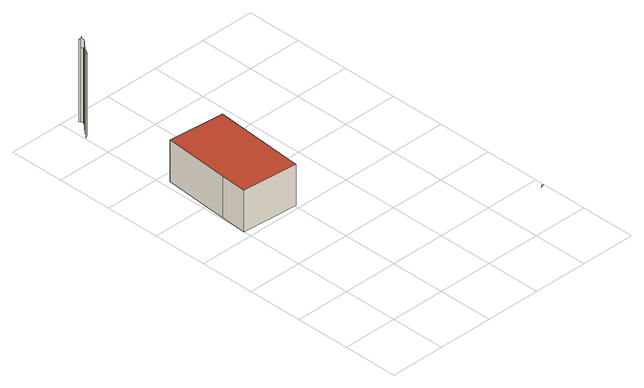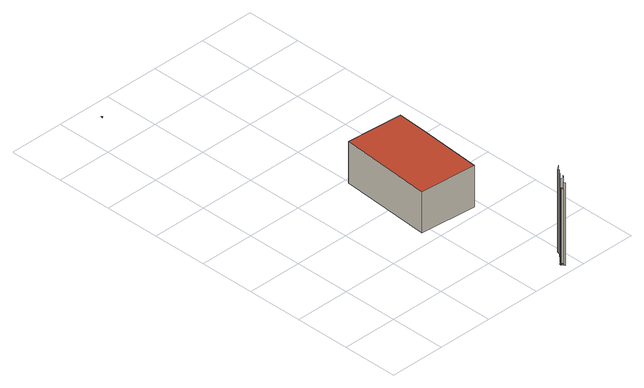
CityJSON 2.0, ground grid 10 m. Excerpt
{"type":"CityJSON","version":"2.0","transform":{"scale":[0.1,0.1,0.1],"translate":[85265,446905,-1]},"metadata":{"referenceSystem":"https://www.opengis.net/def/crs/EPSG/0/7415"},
"CityObjects":{
"building1":{"type":"Building","attributes":{"b3_dak_type":"multiple horizontal"},"geometry":[{"type":"MultiSurface","lod":"2.2","boundaries":[[[0,1,2,3,4]],[[5,3,2,6]],[[7,4,3,5]],[[8,0,4,7]],[[6,2,1,9]],[[9,1,0,8]],[[9,8,7,5,6]]],"semantics":{"surfaces":[{"type":"GroundSurface"},{"type":"WallSurface"},{"type":"RoofSurface"}],"values":[0,1,1,1,1,1,2]}}]},
"building2":{"type":"Building","attributes":{"b3_dak_type":"slanted","b3_h_dak_50p":20.15,"b3_h_dak_70p":21.5,"b3_h_dak_max":52.27,"b3_h_dak_min":1.05,"b3_h_maaiveld":0.002,"b3_kas_warenhuis":false,"b3_mutatie_ahn3_ahn4":false,"b3_reconstructie_onvolledig":false,"b3_rmse_lod12":3.56,"b3_rmse_lod13":2.85,"b3_rmse_lod22":0.467,"b3_val3dity_lod12":"[]","b3_val3dity_lod13":"[]","b3_val3dity_lod22":"[303]","b3_volume_lod12":169744.66,"b3_volume_lod13":169475.98,"b3_volume_lod22":160186.91,"geconstateerd":false,"oorspronkelijkbouwjaar":1945,"status":"Pand in gebruik"},"children":["building2-1"]},
"building2-1":{"type":"BuildingPart","parents":["building2"],"geometry":[{"type":"MultiSurface","lod":"2.2","boundaries":[[[10,11,12,13]],[[13,12,14,15]],[[15,14,16,17]],[[17,16,18,19]],[[19,18,20,21]],[[22,23,24]],[[21,20,25,26,27]],[[27,26,28,24]],[[24,28,29,30]],[[26,25,31,32]],[[29,28,26,32,33,34]],[[30,29,35,36,37]],[[32,31,38,33]],[[34,39,35,29]],[[33,38,39,34]]],"semantics":{"surfaces":[{"type":"WallSurface","on_footprint_edge":true},{"type":"WallSurface","on_footprint_edge":false},{"type":"RoofSurface"}],"values":[0,0,0,0,0,1,0,1,1,0,2,0,0,0,0]}}]},
"otherconstruction1":{"type":"OtherConstruction","attributes":{"class":"art","conditionOfConstruction":"I wish it was really there, would be cool, no?"},"geometry":[{"type":"MultiSurface","lod":"2.3","boundaries":[[[40,41,42]],[[41,40,43]]]}]},
"plantcover1":{"type":"PlantCover","attributes":{"3df_class":"Forest","bgt_fysiekvoorkomen":"groenvoorziening","bgt_status":"bestaand","identificatienamespace":"NL.IMGeo","begroeidterreindeeloptalud":"false","plus_fysiekvoorkomen":"gras- en kruidachtigen","relatievehoogteligging":0,"aantal_punten":0},"geometry":[{"type":"MultiSurface","lod":"1.2","boundaries":[[[44,45,46]],[[47,48,45]],[[48,47,49]],[[47,45,49]]]}]}
},
"vertices":[
[3,362,9],[13,483,9],[115,475,9],[102,307,9],[0,315,9],[102,307,85],[115,475,85],[0,315,85],[3,362,85],[13,483,85],
[2,649,164],[2,649,10],[7,652,10],[7,652,161],[9,657,10],[9,657,164],[9,658,10],[9,658,164],[19,669,10],[19,669,164],[23,673,10],[23,673,163],[22,678,171],[22,678,169],[22,679,169],[25,676,10],[25,676,150],[25,676,164],[22,679,150],[25,682,150],[25,682,162],[26,678,10],[26,678,150],[28,679,150],[27,680,150],[25,682,10],[24,685,10],[24,685,162],[28,679,10],[27,680,10],
[319,7,89],[319,7,86],[317,6,86],[321,6,89],
[28,677,11],[28,679,12],[26,678,12],[27,680,14],[27,680,12],[27,685,14]
]}
